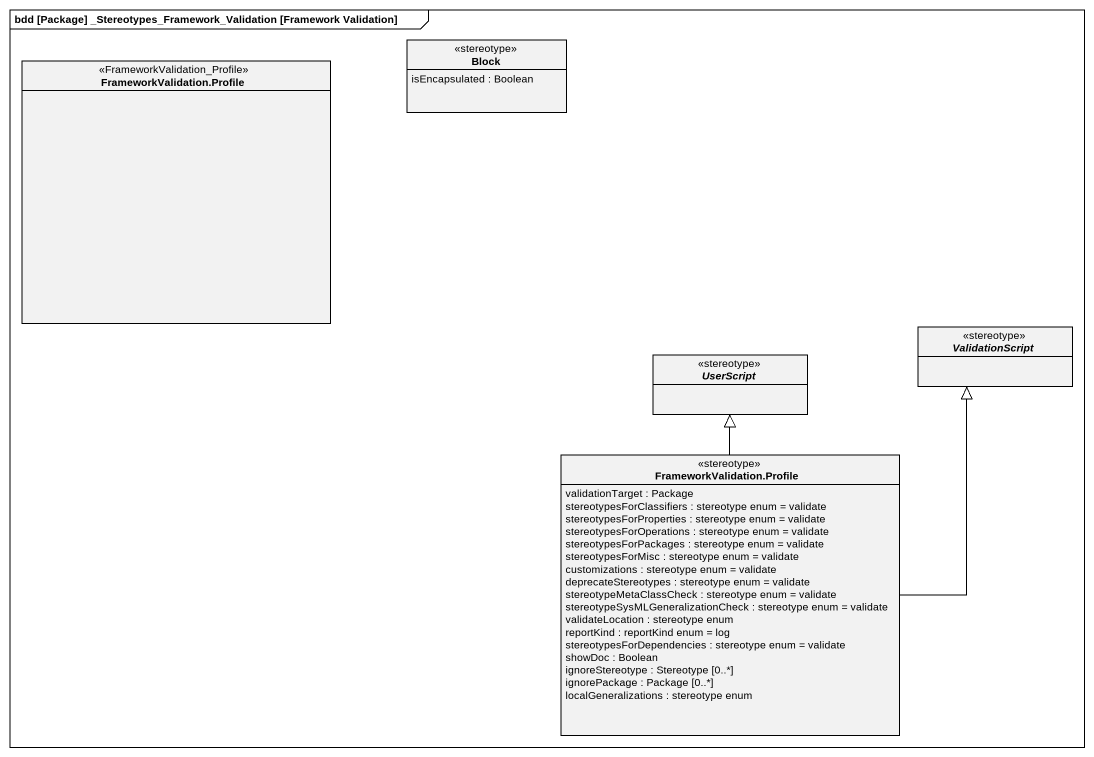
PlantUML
@startuml
mainframe bdd [Package] _Stereotypes_Framework_Validation [Framework Validation]
hide circle
hide empty members
class Block <<stereotype>> {
  isEncapsulated : Boolean
}
class "FrameworkValidation.Profile" as FrameworkValidation_Profile <<FrameworkValidation_Profile>>
abstract class UserScript <<stereotype>>
abstract class ValidationScript <<stereotype>>
class "FrameworkValidation.Profile" as FrameworkValidation_Profile_2 <<stereotype>> {
  validationTarget : Package
  stereotypesForClassifiers : stereotype enum = validate
  stereotypesForProperties : stereotype enum = validate
  stereotypesForOperations : stereotype enum = validate
  stereotypesForPackages : stereotype enum = validate
  stereotypesForMisc : stereotype enum = validate
  customizations : stereotype enum = validate
  deprecateStereotypes : stereotype enum = validate
  stereotypeMetaClassCheck : stereotype enum = validate
  stereotypeSysMLGeneralizationCheck : stereotype enum = validate
  validateLocation : stereotype enum
  reportKind : reportKind enum = log
  stereotypesForDependencies : stereotype enum = validate
  showDoc : Boolean
  ignoreStereotype : Stereotype [0..*]
  ignorePackage : Package [0..*]
  localGeneralizations : stereotype enum
}
FrameworkValidation_Profile_2 -up-|> UserScript
FrameworkValidation_Profile_2 -up-|> ValidationScript
@enduml
